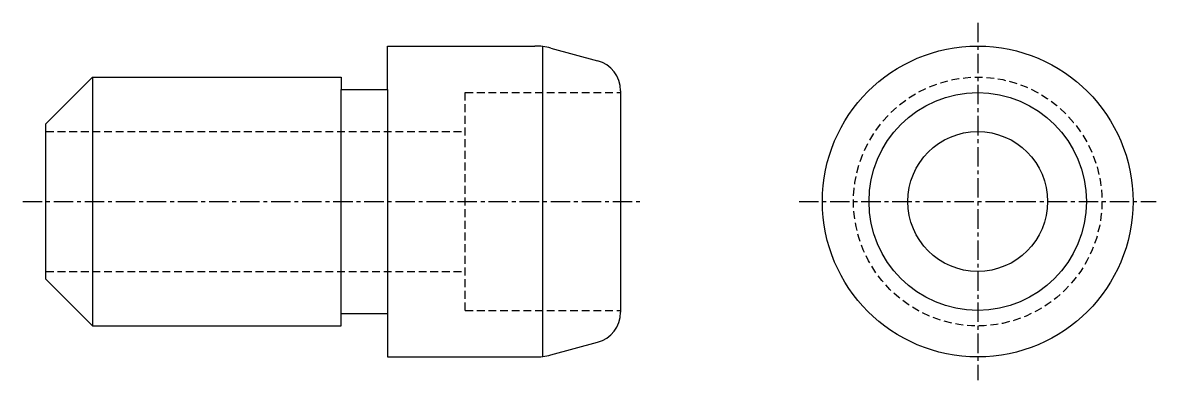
# Model space of a CAD drawing. Extents: x 26.5 to 99.5, y -10 to 61.5.
# Drawn here: x 26.5 to 99.5, y 38.5 to 61.5 of the extents above; entities outside this region: 2.
import ezdxf

# ---------------------------------------------------------------- set-up
doc = ezdxf.new("R2010")
doc.units = 0
doc.linetypes.add('CENTER', pattern=[2, 1.25, -0.25, 0.25, -0.25])
doc.linetypes.add('DASHED', pattern=[0.75, 0.5, -0.25])
doc.layers.get('0').update_dxf_attribs({"linetype": 'CONTINUOUS'})
doc.layers.add('CENTER', color=1, linetype='CENTER')
doc.styles.get("Standard").update_dxf_attribs({"font": 'txt.shx', "bigfont": 'extfont.shx'})

msp = doc.modelspace()

# ---------------------------------------------------------------- linework, layer by layer
for p, q in [((50, 60), (59.473, 60)), ((50, 57.2), (50, 60)), ((60, 40.035), (60, 59.965)), ((60.509, 59.864), (63.518, 59.057)), ((31, 58), (28, 55)), ((31, 58), (31, 42)), ((31, 58), (47, 58)), ((47, 58), (47, 57.2)), ((47, 42.8), (47, 57.2)), ((47, 57.2), (50, 57.2)), ((50, 57.2), (50, 42.8)), ((65, 57.126), (65, 42.874)), ((28, 45), (28, 55)), ((31, 42), (28, 45)), ((47, 42), (47, 42.8)), ((47, 42.8), (50, 42.8)), ((50, 42.8), (50, 40)), ((31, 42), (47, 42)), ((60.509, 40.136), (63.518, 40.943)), ((50, 40), (59.473, 40))]:
    msp.add_line(p, q)
at = {"color": 3, "linetype": 'DASHED'}
for p, q in [((55, 43), (55, 57)), ((55, 57), (65, 57)), ((28, 54.5), (55, 54.5)), ((28, 45.5), (55, 45.5)), ((55, 43), (65, 43))]:
    msp.add_line(p, q, dxfattribs=at)
for radius in [10, 7, 4.5]:
    msp.add_circle((88, 50), radius)
msp.add_circle((88, 50), 8, dxfattribs=at)
for centre, radius, start, end in [((59.473, 56), 4, 75, 90), ((63, 57.126), 2, 0, 75), ((63, 42.874), 2, 285, 0), ((59.473, 44), 4, 270, 285)]:
    msp.add_arc(centre, radius, start, end)
at = {"layer": 'CENTER', "color": 1, "linetype": 'CENTER'}
for p, q in [((88, 61.5), (88, 38.5)), ((26.5, 50), (66.5, 50)), ((76.5, 50), (99.5, 50))]:
    msp.add_line(p, q, dxfattribs=at)

# ---------------------------------------------------------------- texts
at = {"color": 7, "linetype": 'CONTINUOUS'}
for s, p in [('JPTMA-R16-20.00', (28, -4)), ('JPTMA-R16', (28, -10))]:
    msp.add_text(s, height=3, dxfattribs=at).set_placement(p)

doc.saveas('drawing.dxf')
